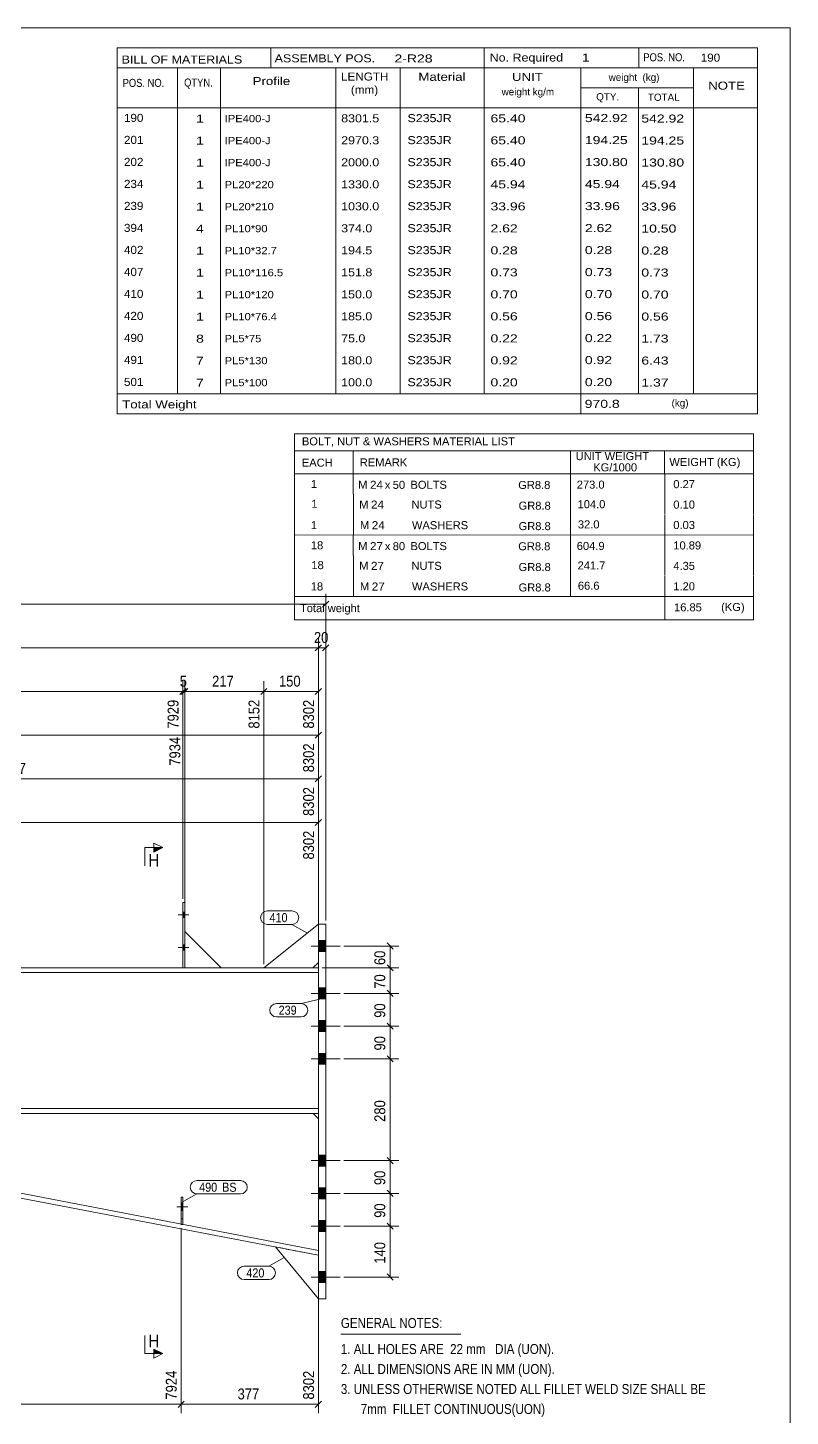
# Model space of a CAD drawing. Header units: millimetres. Extents: x 2 to 825, y 1 to 579.
# Drawn here: x 615.5 to 825, y 197.2 to 579 of the extents above; entities that cross this region are included whole.
import ezdxf

# ---------------------------------------------------------------- set-up
doc = ezdxf.new("R2010")
doc.units = ezdxf.units.MM
for name, pattern in [('XKITLINE00', [0]), ('XKITLINE01', [4, 1, -1, 1, -1]), ('XKITLINE02', [4, 2, -2])]:
    doc.linetypes.add(name, pattern=pattern)
for name, color, linetype, lineweight in [('Bolt', 3, 'Continuous', 0), ('Dimensions', 7, 'Continuous', 0), ('DrawingSheet', 5, 'Continuous', 0), ('OtherObjectType', 7, 'Continuous', 0), ('Part', 2, 'Continuous', 0), ('PartMark', 7, 'Continuous', 0), ('Section', 6, 'Continuous', 0)]:
    doc.layers.add(name, color=color, linetype=linetype, lineweight=lineweight)
doc.styles.add('ARIAL', font='ARIAL.TTF')
doc.styles.add('ARIAL_NARROW', font='ARIALN.TTF')

# ---------------------------------------------------------------- blocks, each defined once
blk = doc.blocks.new('*A17')
at = {"layer": 'Bolt'}
blk.add_hatch(color=3, dxfattribs=at).paths.add_polyline_path([(658.09, 253.79), (657.59, 253.79), (657.59, 255.75), (658.09, 255.75)], flags=17)
at = {"layer": 'Bolt', "color": 3, "linetype": 'XKITLINE00', "lineweight": 0}
for p, q in [((659.44, 254.77), (656.44, 254.77)), ((658.09, 255.75), (657.59, 255.75)), ((658.09, 253.79), (657.59, 253.79))]:
    blk.add_line(p, q, dxfattribs=at)
blk = doc.blocks.new('*A18')
at = {"layer": 'Bolt', "color": 3, "linetype": 'XKITLINE02', "lineweight": 0}
for p, q in [((659.44, 254.77), (656.44, 254.77)), ((658.09, 255.75), (657.59, 255.75)), ((658.09, 253.79), (657.59, 253.79))]:
    blk.add_line(p, q, dxfattribs=at)
blk = doc.blocks.new('*A19')
at = {"layer": 'Bolt'}
for points in [[(658.09, 335.79), (658.59, 335.79), (658.59, 334.39), (658.09, 334.39)], [(658.09, 335.79), (658.59, 335.79), (658.59, 334.39), (658.09, 334.39)], [(658.09, 326.79), (658.59, 326.79), (658.59, 325.39), (658.09, 325.39)], [(658.09, 326.79), (658.59, 326.79), (658.59, 325.39), (658.09, 325.39)]]:
    blk.add_hatch(color=3, dxfattribs=at).paths.add_polyline_path(points, flags=17)
at = {"layer": 'Bolt', "color": 3, "linetype": 'XKITLINE00', "lineweight": 0}
for p, q in [((659.75, 335.09), (656.75, 335.09)), ((659.75, 335.09), (656.75, 335.09)), ((658.59, 335.79), (658.09, 335.79)), ((658.59, 335.79), (658.09, 335.79)), ((658.59, 334.39), (658.09, 334.39)), ((658.59, 334.39), (658.09, 334.39)), ((659.75, 326.09), (656.75, 326.09)), ((659.75, 326.09), (656.75, 326.09)), ((658.59, 326.79), (658.09, 326.79)), ((658.59, 326.79), (658.09, 326.79)), ((658.59, 325.39), (658.09, 325.39)), ((658.59, 325.39), (658.09, 325.39))]:
    blk.add_line(p, q, dxfattribs=at)
blk = doc.blocks.new('*A21')
at = {"layer": 'Part', "color": 2, "linetype": 'XKITLINE00', "lineweight": 0}
for p, q in [((695.33, 320.49), (483.66, 320.49)), ((695.33, 319.19), (483.66, 319.19)), ((483.66, 281.79), (695.33, 281.79)), ((483.66, 280.49), (695.33, 280.49))]:
    blk.add_line(p, q, dxfattribs=at)
at = {"layer": 'Part', "color": 7, "linetype": 'XKITLINE01', "lineweight": 0}
blk.add_line((695.33, 280.49), (695.33, 320.49), dxfattribs=at)
blk = doc.blocks.new('*A23')
at = {"layer": 'Part', "color": 2, "linetype": 'XKITLINE00', "lineweight": 0}
blk.add_line((683.54, 243.76), (695.33, 229.49), dxfattribs=at)
at = {"layer": 'Part', "color": 7, "linetype": 'XKITLINE01', "lineweight": 0}
for p, q in [((695.33, 241.49), (683.54, 243.76)), ((695.33, 229.49), (695.33, 241.49))]:
    blk.add_line(p, q, dxfattribs=at)
blk = doc.blocks.new('*A24')
at = {"layer": 'Part', "color": 2, "linetype": 'XKITLINE00', "lineweight": 0}
for p, q in [((695.33, 229.49), (695.33, 332.49)), ((695.33, 332.49), (697.33, 332.49)), ((697.33, 332.49), (697.33, 229.49)), ((697.33, 229.49), (695.33, 229.49))]:
    blk.add_line(p, q, dxfattribs=at)
blk = doc.blocks.new('*A25')
at = {"layer": 'Part', "color": 2, "linetype": 'XKITLINE00', "lineweight": 0}
for p, q in [((695.33, 332.49), (680.33, 320.49)), ((693.83, 320.49), (695.33, 321.99))]:
    blk.add_line(p, q, dxfattribs=at)
at = {"layer": 'Part', "color": 7, "linetype": 'XKITLINE01', "lineweight": 0}
for p, q in [((695.33, 321.99), (695.33, 332.49)), ((680.33, 320.49), (693.83, 320.49))]:
    blk.add_line(p, q, dxfattribs=at)
blk = doc.blocks.new('*A44')
at = {"layer": 'Part', "color": 2, "linetype": 'XKITLINE00', "lineweight": 0}
for p, q in [((658.09, 257.47), (657.59, 257.47)), ((657.59, 257.47), (657.59, 250.07)), ((658.09, 257.47), (658.09, 249.97))]:
    blk.add_line(p, q, dxfattribs=at)
at = {"layer": 'Part', "color": 7, "linetype": 'XKITLINE01', "lineweight": 0}
for p, q in [((657.59, 251.47), (658.09, 251.47)), ((657.59, 249.97), (657.59, 250.07)), ((658.09, 249.97), (657.59, 249.97))]:
    blk.add_line(p, q, dxfattribs=at)
blk = doc.blocks.new('*A45')
at = {"layer": 'Part', "color": 7, "linetype": 'XKITLINE01', "lineweight": 0}
for p, q in [((657.59, 257.47), (657.59, 249.97)), ((658.09, 257.47), (657.59, 257.47)), ((658.09, 249.97), (658.09, 257.47)), ((657.59, 251.47), (658.09, 251.47)), ((657.59, 249.97), (658.09, 249.97))]:
    blk.add_line(p, q, dxfattribs=at)
blk = doc.blocks.new('*A46')
at = {"layer": 'Part', "color": 2, "linetype": 'XKITLINE00', "lineweight": 0}
blk.add_line((668.59, 320.49), (658.59, 330.49), dxfattribs=at)
at = {"layer": 'Part', "color": 7, "linetype": 'XKITLINE01', "lineweight": 0}
for p, q in [((658.59, 330.49), (658.59, 320.49)), ((658.59, 320.49), (668.59, 320.49))]:
    blk.add_line(p, q, dxfattribs=at)
blk = doc.blocks.new('*A47')
at = {"layer": 'Part', "color": 2, "linetype": 'XKITLINE00', "lineweight": 0}
for p, q in [((658.59, 338.49), (658.09, 338.49)), ((658.09, 338.49), (658.09, 320.49)), ((658.59, 320.49), (658.59, 338.49))]:
    blk.add_line(p, q, dxfattribs=at)
at = {"layer": 'Part', "color": 7, "linetype": 'XKITLINE01', "lineweight": 0}
blk.add_line((658.09, 320.49), (658.59, 320.49), dxfattribs=at)
blk = doc.blocks.new('*A53')
at = {"layer": 'Part', "color": 2, "linetype": 'XKITLINE00', "lineweight": 0}
for p, q in [((498.91, 279.22), (499.16, 280.49)), ((695.33, 241.49), (498.91, 279.22)), ((695.33, 242.82), (499.16, 280.49)), ((695.33, 279.03), (693.87, 280.49))]:
    blk.add_line(p, q, dxfattribs=at)
at = {"layer": 'Part', "color": 7, "linetype": 'XKITLINE01', "lineweight": 0}
for p, q in [((693.87, 280.49), (499.16, 280.49)), ((695.33, 241.49), (695.33, 279.03))]:
    blk.add_line(p, q, dxfattribs=at)
blk = doc.blocks.new('*A57')
at = {"layer": 'Bolt'}
for points in [[(697.33, 324.99), (695.33, 324.99), (695.33, 327.99), (697.33, 327.99)], [(697.33, 324.99), (695.33, 324.99), (695.33, 327.99), (697.33, 327.99)], [(697.33, 311.99), (695.33, 311.99), (695.33, 314.99), (697.33, 314.99)], [(697.33, 311.99), (695.33, 311.99), (695.33, 314.99), (697.33, 314.99)], [(697.33, 302.99), (695.33, 302.99), (695.33, 305.99), (697.33, 305.99)], [(697.33, 302.99), (695.33, 302.99), (695.33, 305.99), (697.33, 305.99)], [(697.33, 293.99), (695.33, 293.99), (695.33, 296.99), (697.33, 296.99)], [(697.33, 293.99), (695.33, 293.99), (695.33, 296.99), (697.33, 296.99)], [(697.33, 265.99), (695.33, 265.99), (695.33, 268.99), (697.33, 268.99)], [(697.33, 265.99), (695.33, 265.99), (695.33, 268.99), (697.33, 268.99)], [(697.33, 256.99), (695.33, 256.99), (695.33, 259.99), (697.33, 259.99)], [(697.33, 256.99), (695.33, 256.99), (695.33, 259.99), (697.33, 259.99)], [(697.33, 247.99), (695.33, 247.99), (695.33, 250.99), (697.33, 250.99)], [(697.33, 247.99), (695.33, 247.99), (695.33, 250.99), (697.33, 250.99)], [(697.33, 233.99), (695.33, 233.99), (695.33, 236.99), (697.33, 236.99)], [(697.33, 233.99), (695.33, 233.99), (695.33, 236.99), (697.33, 236.99)]]:
    blk.add_hatch(color=3, dxfattribs=at).paths.add_polyline_path(points, flags=17)
at = {"layer": 'Bolt', "color": 3, "linetype": 'XKITLINE00', "lineweight": 0}
for p, q in [((693.33, 326.49), (701.33, 326.49)), ((693.33, 326.49), (701.33, 326.49)), ((695.33, 327.99), (697.33, 327.99)), ((695.33, 327.99), (697.33, 327.99)), ((695.33, 324.99), (697.33, 324.99)), ((695.33, 324.99), (697.33, 324.99)), ((693.33, 313.49), (701.33, 313.49)), ((693.33, 313.49), (701.33, 313.49)), ((695.33, 314.99), (697.33, 314.99)), ((695.33, 314.99), (697.33, 314.99)), ((695.33, 311.99), (697.33, 311.99)), ((695.33, 311.99), (697.33, 311.99)), ((695.33, 305.99), (697.33, 305.99)), ((695.33, 305.99), (697.33, 305.99)), ((693.33, 304.49), (701.33, 304.49)), ((693.33, 304.49), (701.33, 304.49)), ((695.33, 302.99), (697.33, 302.99)), ((695.33, 302.99), (697.33, 302.99)), ((693.33, 295.49), (701.33, 295.49)), ((693.33, 295.49), (701.33, 295.49)), ((695.33, 296.99), (697.33, 296.99)), ((695.33, 296.99), (697.33, 296.99)), ((695.33, 293.99), (697.33, 293.99)), ((695.33, 293.99), (697.33, 293.99)), ((693.33, 267.49), (701.33, 267.49)), ((693.33, 267.49), (701.33, 267.49)), ((695.33, 268.99), (697.33, 268.99)), ((695.33, 268.99), (697.33, 268.99)), ((695.33, 265.99), (697.33, 265.99)), ((695.33, 265.99), (697.33, 265.99)), ((695.33, 259.99), (697.33, 259.99)), ((695.33, 259.99), (697.33, 259.99)), ((693.33, 258.49), (701.33, 258.49)), ((693.33, 258.49), (701.33, 258.49)), ((695.33, 256.99), (697.33, 256.99)), ((695.33, 256.99), (697.33, 256.99)), ((693.33, 249.49), (701.33, 249.49)), ((693.33, 249.49), (701.33, 249.49)), ((695.33, 250.99), (697.33, 250.99)), ((695.33, 250.99), (697.33, 250.99)), ((695.33, 247.99), (697.33, 247.99)), ((695.33, 247.99), (697.33, 247.99)), ((695.33, 236.99), (697.33, 236.99)), ((695.33, 236.99), (697.33, 236.99)), ((693.33, 235.49), (701.33, 235.49)), ((693.33, 235.49), (701.33, 235.49)), ((695.33, 233.99), (697.33, 233.99)), ((695.33, 233.99), (697.33, 233.99))]:
    blk.add_line(p, q, dxfattribs=at)
blk = doc.blocks.new('*A155')
at = {"layer": 'DrawingSheet', "color": 5, "linetype": 'XKITLINE00', "lineweight": 0}
for p, q in [((825, 579), (5, 579)), ((825, 5), (825, 579))]:
    blk.add_line(p, q, dxfattribs=at)
blk = doc.blocks.new('*A156')
at = {"layer": 'OtherObjectType', "color": 7, "linetype": 'XKITLINE00', "lineweight": 0}
for p, q in [((688.76, 467.35), (688.75, 456.35)), ((688.76, 467.35), (814.88, 467.35)), ((814.88, 467.35), (814.88, 456.35)), ((688.75, 462.7), (814.88, 462.7)), ((704.87, 462.71), (704.87, 456.35)), ((764.57, 462.71), (764.57, 456.35)), ((790.47, 462.69), (790.47, 456.35)), ((688.76, 456.32), (688.76, 450.82)), ((688.77, 456.35), (814.88, 456.35)), ((704.92, 456.35), (704.92, 450.73)), ((764.57, 456.35), (764.57, 450.73)), ((790.5, 456.35), (790.5, 450.85)), ((814.88, 456.35), (814.88, 450.85)), ((688.79, 450.73), (688.79, 445.12)), ((704.95, 450.73), (704.95, 445.11)), ((764.57, 450.73), (764.57, 445.11)), ((790.5, 450.73), (790.5, 445.23)), ((814.88, 450.73), (814.88, 445.23)), ((688.79, 445.1), (688.79, 439.53)), ((704.95, 445.11), (704.95, 439.49)), ((764.57, 445.11), (764.57, 439.49)), ((790.5, 445.11), (790.5, 439.5)), ((814.88, 445.11), (814.88, 439.5)), ((814.88, 439.5), (688.75, 439.53)), ((688.76, 439.46), (688.76, 433.96)), ((704.92, 439.49), (704.92, 433.87)), ((764.57, 439.49), (764.57, 433.87)), ((790.5, 439.49), (790.5, 433.99)), ((814.88, 439.49), (814.88, 433.99)), ((688.79, 433.87), (688.79, 428.26)), ((704.95, 433.87), (704.95, 428.26)), ((764.57, 433.87), (764.57, 428.26)), ((790.5, 433.87), (790.5, 428.37)), ((814.88, 433.87), (814.88, 428.37)), ((688.79, 428.24), (688.79, 422.67)), ((704.95, 428.25), (704.95, 422.64)), ((764.57, 428.26), (764.57, 422.64)), ((790.5, 428.25), (790.5, 422.65)), ((814.88, 428.25), (814.88, 422.64)), ((814.88, 422.64), (688.75, 422.67)), ((688.78, 422.64), (688.78, 416.23)), ((688.85, 422.63), (814.87, 422.64)), ((790.5, 422.6), (790.5, 416.19)), ((814.87, 422.61), (814.87, 416.19)), ((688.77, 416.19), (814.87, 416.19))]:
    blk.add_line(p, q, dxfattribs=at)
at = {"layer": 'OtherObjectType', "color": 7, "style": 'ARIAL_NARROW'}
for s, width, p in [('BOLT, NUT & WASHERS MATERIAL LIST', 1.211571, (690.79, 464.19)), ('UNIT WEIGHT', 1.211571, (766.03, 460.12)), ('EACH', 1.211571, (690.78, 458.32)), ('REMARK', 1.211571, (706.7, 458.41)), (' KG/1000', 1.211571, (770.02, 457.03)), ('WEIGHT (KG)', 1.211571, (791.78, 458.5)), ('1', 1.211571, (693.26, 452.45)), ('M', 1.211571, (706.26, 452.25)), ('24', 1.275, (709.5, 452.23)), ('50', 1.211571, (715.76, 452.22)), ('BOLTS', 1.211571, (720.63, 452.24)), ('GR8.8', 1.211571, (750.25, 452.19)), ('273.0', 1.211571, (766.34, 452.28)), ('0.27', 1.211571, (792.87, 452.41)), ('x', 1.211571, (713.58, 452.23)), ('1', 1.211571, (693.4, 447.01)), ('M', 1.211571, (706.54, 446.81)), ('24', 1.275, (709.78, 446.79)), ('NUTS', 1.211571, (720.91, 446.81)), ('GR8.8', 1.211571, (750.35, 446.49)), ('104.0', 1.211571, (766.56, 446.9)), ('0.10', 1.211571, (792.87, 446.79)), ('1', 1.211571, (693.24, 441.14)), ('M', 1.211571, (706.76, 441.14)), ('24', 1.275, (710, 441.12)), ('WASHERS', 1.211571, (721.04, 441.13)), ('GR8.8', 1.211571, (750.35, 440.87)), ('32.0', 1.211571, (766.64, 441.34)), ('0.03', 1.211571, (792.87, 441.18)), ('18', 1.211571, (693.26, 435.6)), ('M', 1.211571, (706.26, 435.39)), ('27', 1.275, (709.5, 435.37)), ('x', 1.211571, (713.58, 435.37)), ('80', 1.211571, (715.76, 435.36)), ('BOLTS', 1.211571, (720.63, 435.38)), ('GR8.8', 1.211571, (750.25, 435.33)), ('604.9', 1.211571, (766.34, 435.42)), ('10.89', 1.211571, (792.87, 435.56)), ('18', 1.211571, (693.4, 430.15)), ('M', 1.211571, (706.54, 429.96)), ('27', 1.275, (709.78, 429.94)), ('NUTS', 1.211571, (720.91, 429.95)), ('GR8.8', 1.211571, (750.35, 429.63)), ('241.7', 1.211571, (766.56, 430.05)), ('4.35', 1.211571, (792.87, 429.94)), ('18', 1.211571, (693.24, 424.28)), ('M', 1.211571, (706.76, 424.28)), ('27', 1.275, (710, 424.26)), ('WASHERS', 1.211571, (721.04, 424.28)), ('GR8.8', 1.211571, (750.35, 424.01)), ('66.6', 1.211571, (766.64, 424.48)), ('1.20', 1.211571, (792.87, 424.32)), ('Total weight', 1.211571, (690.26, 418.31)), ('16.85', 1.211571, (793.07, 418.54)), ('(KG)', 1.211571, (806.02, 418.64))]:
    blk.add_text(s, height=2.2, dxfattribs=dict(at, width=width)).set_placement(p)
blk = doc.blocks.new('*A157')
at = {"layer": 'OtherObjectType', "color": 7, "linetype": 'XKITLINE00', "lineweight": 0}
blk.add_line((701.5, 219.82), (734.5, 219.82), dxfattribs=at)
at = {"layer": 'OtherObjectType', "color": 7, "style": 'ARIAL_NARROW', "width": 1.008832}
for s, p in [('GENERAL NOTES:', (701.5, 221.47)), ('1. ALL HOLES ARE  22 mm   DIA (UON).', (701.5, 214.32)), ('2. ALL DIMENSIONS ARE IN MM (UON).', (701.5, 208.82)), ('3. UNLESS OTHERWISE NOTED ALL FILLET WELD SIZE SHALL BE', (701.5, 203.32)), ('7mm  FILLET CONTINUOUS(UON)', (706.95, 197.82)), ('4. RD DENOTES BASE LINE = 00', (701.5, 192.32))]:
    blk.add_text(s, height=2.75, dxfattribs=at).set_placement(p)
blk = doc.blocks.new('*A161')
at = {"layer": 'OtherObjectType', "color": 7, "linetype": 'XKITLINE00', "lineweight": 0}
for p, q in [((639.98, 573.5), (815.98, 573.5)), ((639.98, 573.5), (639.98, 562.5)), ((682.26, 573.42), (682.26, 567.87)), ((740.85, 568), (740.85, 573.5)), ((783.43, 567.96), (783.43, 573.42)), ((815.98, 568), (815.98, 573.5)), ((639.98, 568), (815.98, 568)), ((656.64, 568), (656.64, 557)), ((668.4, 567.98), (668.4, 557.03)), ((700.12, 567.99), (700.13, 557)), ((717.78, 567.98), (717.78, 557)), ((740.85, 567.98), (740.85, 557)), ((767.43, 568), (767.43, 557)), ((798.42, 568), (798.42, 557)), ((815.98, 568), (815.98, 562.5)), ((639.98, 562.5), (639.98, 557)), ((767.45, 562.52), (798.45, 562.52)), ((783.28, 562.52), (783.28, 557)), ((815.98, 562.5), (815.98, 557)), ((639.98, 557), (815.98, 557)), ((639.98, 557), (639.98, 550.95)), ((656.63, 557), (656.63, 550.95)), ((668.44, 556.99), (668.44, 550.95)), ((700.12, 557), (700.11, 550.95)), ((717.79, 557), (717.79, 550.95)), ((740.87, 557), (740.87, 550.95)), ((767.44, 557), (767.44, 550.95)), ((783.33, 556.95), (783.33, 550.95)), ((798.43, 557), (798.43, 550.95)), ((815.98, 557), (815.98, 550.95)), ((639.98, 550.95), (639.98, 544.9)), ((656.63, 550.95), (656.63, 544.9)), ((668.44, 550.94), (668.44, 544.9)), ((700.12, 550.95), (700.11, 544.9)), ((717.79, 550.95), (717.79, 544.9)), ((740.87, 550.95), (740.87, 544.9)), ((767.44, 550.95), (767.44, 544.9)), ((783.33, 550.9), (783.33, 544.9)), ((798.43, 550.95), (798.43, 544.9)), ((815.98, 550.95), (815.98, 544.9)), ((639.98, 544.9), (639.98, 538.85)), ((656.63, 544.9), (656.63, 538.85)), ((668.44, 544.89), (668.44, 538.85)), ((700.12, 544.9), (700.11, 538.85)), ((717.79, 544.9), (717.79, 538.85)), ((740.87, 544.9), (740.87, 538.85)), ((767.44, 544.9), (767.44, 538.85)), ((783.33, 544.85), (783.33, 538.85)), ((798.43, 544.9), (798.43, 538.85)), ((815.98, 544.9), (815.98, 538.85)), ((639.98, 538.85), (639.98, 532.8)), ((656.63, 538.85), (656.63, 532.8)), ((668.44, 538.84), (668.44, 532.8)), ((700.12, 538.85), (700.11, 532.8)), ((717.79, 538.85), (717.79, 532.8)), ((740.87, 538.85), (740.87, 532.8)), ((767.44, 538.85), (767.44, 532.8)), ((783.33, 538.8), (783.33, 532.8)), ((798.43, 538.85), (798.43, 532.8)), ((815.98, 538.85), (815.98, 532.8)), ((639.98, 532.8), (639.98, 526.75)), ((656.63, 532.8), (656.63, 526.75)), ((668.44, 532.79), (668.44, 526.75)), ((700.12, 532.8), (700.11, 526.75)), ((717.79, 532.8), (717.79, 526.75)), ((740.87, 532.8), (740.87, 526.75)), ((767.44, 532.8), (767.44, 526.75)), ((783.33, 532.75), (783.33, 526.75)), ((798.43, 532.8), (798.43, 526.75)), ((815.98, 532.8), (815.98, 526.75)), ((639.98, 526.75), (639.98, 520.7)), ((656.63, 526.75), (656.63, 520.7)), ((668.44, 526.74), (668.44, 520.7)), ((700.12, 526.75), (700.11, 520.7)), ((717.79, 526.75), (717.79, 520.7)), ((740.87, 526.75), (740.87, 520.7)), ((767.44, 526.75), (767.44, 520.7)), ((783.33, 526.7), (783.33, 520.7)), ((798.43, 526.75), (798.43, 520.7)), ((815.98, 526.75), (815.98, 520.7)), ((639.98, 520.7), (639.98, 514.65)), ((656.63, 520.7), (656.63, 514.65)), ((668.44, 520.69), (668.44, 514.65)), ((700.12, 520.7), (700.11, 514.65)), ((717.79, 520.7), (717.79, 514.65)), ((740.87, 520.7), (740.87, 514.65)), ((767.44, 520.7), (767.44, 514.65)), ((783.33, 520.65), (783.33, 514.65)), ((798.43, 520.7), (798.43, 514.65)), ((815.98, 520.7), (815.98, 514.65)), ((639.98, 514.65), (639.98, 508.6)), ((656.63, 514.65), (656.63, 508.6)), ((668.44, 514.64), (668.44, 508.6)), ((700.12, 514.65), (700.11, 508.6)), ((717.79, 514.65), (717.79, 508.6)), ((740.87, 514.65), (740.87, 508.6)), ((767.44, 514.65), (767.44, 508.6)), ((783.33, 514.6), (783.33, 508.6)), ((798.43, 514.65), (798.43, 508.6)), ((815.98, 514.65), (815.98, 508.6)), ((639.98, 508.6), (639.98, 502.55)), ((656.63, 508.6), (656.63, 502.55)), ((668.44, 508.59), (668.44, 502.55)), ((700.12, 508.6), (700.11, 502.55)), ((717.79, 508.6), (717.79, 502.55)), ((740.87, 508.6), (740.87, 502.55)), ((767.44, 508.6), (767.44, 502.55)), ((783.33, 508.55), (783.33, 502.55)), ((798.43, 508.6), (798.43, 502.55)), ((815.98, 508.6), (815.98, 502.55)), ((639.98, 502.55), (639.98, 496.5)), ((656.63, 502.55), (656.63, 496.5)), ((668.44, 502.54), (668.44, 496.5)), ((700.12, 502.55), (700.11, 496.5)), ((717.79, 502.55), (717.79, 496.5)), ((740.87, 502.55), (740.87, 496.5)), ((767.44, 502.55), (767.44, 496.5)), ((783.33, 502.5), (783.33, 496.5)), ((798.43, 502.55), (798.43, 496.5)), ((815.98, 502.55), (815.98, 496.5)), ((639.98, 496.5), (639.98, 490.45)), ((656.63, 496.5), (656.63, 490.45)), ((668.44, 496.49), (668.44, 490.45)), ((700.12, 496.5), (700.11, 490.45)), ((717.79, 496.5), (717.79, 490.45)), ((740.87, 496.5), (740.87, 490.45)), ((767.44, 496.5), (767.44, 490.45)), ((783.33, 496.45), (783.33, 490.45)), ((798.43, 496.5), (798.43, 490.45)), ((815.98, 496.5), (815.98, 490.45)), ((639.98, 490.45), (639.98, 484.4)), ((656.63, 490.45), (656.63, 484.4)), ((668.44, 490.44), (668.44, 484.4)), ((700.12, 490.45), (700.11, 484.4)), ((717.79, 490.45), (717.79, 484.4)), ((740.87, 490.45), (740.87, 484.4)), ((767.44, 490.45), (767.44, 484.4)), ((783.33, 490.4), (783.33, 484.4)), ((798.43, 490.45), (798.43, 484.4)), ((815.98, 490.45), (815.98, 484.4)), ((639.98, 484.4), (639.98, 478.35)), ((656.63, 484.4), (656.63, 478.35)), ((668.44, 484.39), (668.44, 478.35)), ((700.12, 484.4), (700.11, 478.35)), ((717.79, 484.4), (717.79, 478.35)), ((740.87, 484.4), (740.87, 478.35)), ((767.44, 484.4), (767.44, 478.35)), ((783.33, 484.35), (783.33, 478.35)), ((798.43, 484.4), (798.43, 478.35)), ((815.98, 484.4), (815.98, 478.35)), ((639.98, 478.35), (815.98, 478.35)), ((639.98, 478.35), (639.98, 472.85)), ((767.44, 478.35), (767.44, 472.85)), ((815.98, 478.35), (815.98, 472.85)), ((639.98, 472.85), (815.98, 472.85))]:
    blk.add_line(p, q, dxfattribs=at)
at = {"layer": 'OtherObjectType', "color": 7, "style": 'ARIAL_NARROW'}
for s, height, width, p in [('BILL OF MATERIALS', 2.2, 1.36, (641.25, 569.16)), ('ASSEMBLY POS.', 2.2, 1.36, (683.3, 569.5)), ('2-R28', 2.2, 1.525501, (716.23, 569.46)), ('No. Required', 2.2, 1.36, (742.39, 569.72)), ('1', 2.2, 1.525501, (767.75, 569.72)), ('POS. NO.', 2.2, 1.02, (784.63, 569.79)), ('190', 2.2, 1.270501, (800.4, 569.69)), ('QTYN.', 2.2, 1.02, (658.42, 562.84)), ('Profile', 2.2, 1.445, (677.26, 563.25)), ('LENGTH', 2.2, 1.275, (701.54, 564.49)), ('Material', 2.2, 1.445, (722.81, 564.41)), ('UNIT', 2.2, 1.445, (748.52, 564.4)), ('weight  (kg)', 1.98, 1.19, (775.11, 564.39)), ('POS. NO.', 2.2, 1.02, (641.53, 562.74)), ('(mm)', 2.2, 1.275, (704.26, 560.86)), ('weight kg/m', 1.98, 1.19, (745.69, 560.4)), ('NOTE', 2.2, 1.445, (802.44, 561.99)), ('QTY.', 1.98, 1.19, (771.68, 559.03)), ('TOTAL', 1.98, 1.19, (785.9, 558.91)), ('190', 2.2, 1.270501, (641.89, 553.12)), ('1', 2.2, 1.525501, (661.71, 552.91)), ('IPE400-J', 1.98, 1.355501, (669.56, 553.04)), ('8301.5', 2.2, 1.355501, (701.59, 553.01)), ('S235JR', 2.2, 1.355501, (719.81, 553.05)), ('65.40', 2.2, 1.525501, (742.62, 552.99)), ('542.92', 2.2, 1.525501, (768.57, 553.07)), ('542.92', 2.2, 1.525501, (784.08, 552.94)), ('201', 2.2, 1.270501, (641.89, 547.07)), ('1', 2.2, 1.525501, (661.71, 546.86)), ('IPE400-J', 1.98, 1.355501, (669.56, 546.99)), ('2970.3', 2.2, 1.355501, (701.59, 546.96)), ('S235JR', 2.2, 1.355501, (719.81, 547)), ('65.40', 2.2, 1.525501, (742.62, 546.94)), ('194.25', 2.2, 1.525501, (768.57, 547.02)), ('194.25', 2.2, 1.525501, (784.08, 546.89)), ('202', 2.2, 1.270501, (641.89, 541.02)), ('1', 2.2, 1.525501, (661.71, 540.81)), ('IPE400-J', 1.98, 1.355501, (669.56, 540.94)), ('2000.0', 2.2, 1.355501, (701.59, 540.91)), ('S235JR', 2.2, 1.355501, (719.81, 540.95)), ('65.40', 2.2, 1.525501, (742.62, 540.89)), ('130.80', 2.2, 1.525501, (768.57, 540.97)), ('130.80', 2.2, 1.525501, (784.08, 540.84)), ('234', 2.2, 1.270501, (641.89, 534.97)), ('1', 2.2, 1.525501, (661.71, 534.76)), ('PL20*220', 1.98, 1.355501, (669.56, 534.89)), ('1330.0', 2.2, 1.355501, (701.59, 534.86)), ('S235JR', 2.2, 1.355501, (719.81, 534.9)), ('45.94', 2.2, 1.525501, (742.62, 534.84)), ('45.94', 2.2, 1.525501, (768.57, 534.92)), ('45.94', 2.2, 1.525501, (784.08, 534.79)), ('239', 2.2, 1.270501, (641.89, 528.92)), ('1', 2.2, 1.525501, (661.71, 528.71)), ('PL20*210', 1.98, 1.355501, (669.56, 528.84)), ('1030.0', 2.2, 1.355501, (701.59, 528.81)), ('S235JR', 2.2, 1.355501, (719.81, 528.85)), ('33.96', 2.2, 1.525501, (742.62, 528.79)), ('33.96', 2.2, 1.525501, (768.57, 528.87)), ('33.96', 2.2, 1.525501, (784.08, 528.74)), ('394', 2.2, 1.270501, (641.89, 522.87)), ('4', 2.2, 1.525501, (661.71, 522.66)), ('PL10*90', 1.98, 1.355501, (669.56, 522.79)), ('374.0', 2.2, 1.355501, (701.59, 522.76)), ('S235JR', 2.2, 1.355501, (719.81, 522.8)), ('2.62', 2.2, 1.525501, (742.62, 522.74)), ('2.62', 2.2, 1.525501, (768.57, 522.82)), ('10.50', 2.2, 1.525501, (784.08, 522.69)), ('402', 2.2, 1.270501, (641.89, 516.82)), ('1', 2.2, 1.525501, (661.71, 516.61)), ('PL10*32.7', 1.98, 1.355501, (669.56, 516.74)), ('194.5', 2.2, 1.355501, (701.59, 516.71)), ('S235JR', 2.2, 1.355501, (719.81, 516.75)), ('0.28', 2.2, 1.525501, (742.62, 516.69)), ('0.28', 2.2, 1.525501, (768.57, 516.77)), ('0.28', 2.2, 1.525501, (784.08, 516.64)), ('407', 2.2, 1.270501, (641.89, 510.77)), ('1', 2.2, 1.525501, (661.71, 510.56)), ('PL10*116.5', 1.98, 1.355501, (669.56, 510.69)), ('151.8', 2.2, 1.355501, (701.59, 510.66)), ('S235JR', 2.2, 1.355501, (719.81, 510.7)), ('0.73', 2.2, 1.525501, (742.62, 510.64)), ('0.73', 2.2, 1.525501, (768.57, 510.72)), ('0.73', 2.2, 1.525501, (784.08, 510.59)), ('410', 2.2, 1.270501, (641.89, 504.72)), ('1', 2.2, 1.525501, (661.71, 504.51)), ('PL10*120', 1.98, 1.355501, (669.56, 504.64)), ('150.0', 2.2, 1.355501, (701.59, 504.61)), ('S235JR', 2.2, 1.355501, (719.81, 504.65)), ('0.70', 2.2, 1.525501, (742.62, 504.59)), ('0.70', 2.2, 1.525501, (768.57, 504.67)), ('0.70', 2.2, 1.525501, (784.08, 504.54)), ('420', 2.2, 1.270501, (641.89, 498.67)), ('1', 2.2, 1.525501, (661.71, 498.46)), ('PL10*76.4', 1.98, 1.355501, (669.56, 498.59)), ('185.0', 2.2, 1.355501, (701.59, 498.56)), ('S235JR', 2.2, 1.355501, (719.81, 498.6)), ('0.56', 2.2, 1.525501, (742.62, 498.54)), ('0.56', 2.2, 1.525501, (768.57, 498.62)), ('0.56', 2.2, 1.525501, (784.08, 498.49)), ('490', 2.2, 1.270501, (641.89, 492.62)), ('8', 2.2, 1.525501, (661.71, 492.41)), ('PL5*75', 1.98, 1.355501, (669.56, 492.54)), ('75.0', 2.2, 1.355501, (701.59, 492.51)), ('S235JR', 2.2, 1.355501, (719.81, 492.55)), ('0.22', 2.2, 1.525501, (742.62, 492.49)), ('0.22', 2.2, 1.525501, (768.57, 492.57)), ('1.73', 2.2, 1.525501, (784.08, 492.44)), ('491', 2.2, 1.270501, (641.89, 486.57)), ('180.0', 2.2, 1.355501, (701.59, 486.46)), ('S235JR', 2.2, 1.355501, (719.81, 486.5)), ('0.92', 2.2, 1.525501, (768.57, 486.52)), ('7', 2.2, 1.525501, (661.71, 486.36)), ('PL5*130', 1.98, 1.355501, (669.56, 486.49)), ('0.92', 2.2, 1.525501, (742.62, 486.44)), ('6.43', 2.2, 1.525501, (784.08, 486.39)), ('501', 2.2, 1.270501, (641.89, 480.52)), ('7', 2.2, 1.525501, (661.71, 480.31)), ('PL5*100', 1.98, 1.355501, (669.56, 480.44)), ('100.0', 2.2, 1.355501, (701.59, 480.41)), ('S235JR', 2.2, 1.355501, (719.81, 480.45)), ('0.20', 2.2, 1.525501, (742.62, 480.39)), ('0.20', 2.2, 1.525501, (768.57, 480.47)), ('1.37', 2.2, 1.525501, (784.08, 480.34)), ('Total Weight', 2.2, 1.445, (641.4, 474.34)), ('970.8', 2.2, 1.525501, (768.52, 474.49)), ('(kg)', 1.98, 1.19, (792.4, 474.86))]:
    blk.add_text(s, height=height, dxfattribs=dict(at, width=width)).set_placement(p)
blk = doc.blocks.new('*A167')
at = {"layer": 'Dimensions', "color": 7, "linetype": 'XKITLINE00', "lineweight": 0}
for p, q in [((32.42, 420.49), (697.33, 420.49)), ((698.18, 421.34), (696.48, 419.65)), ((697.33, 333.49), (697.33, 423.34))]:
    blk.add_line(p, q, dxfattribs=at)
at = {"layer": 'Dimensions', "color": 3}
blk.add_point((697.33, 420.49), dxfattribs=at)
blk = doc.blocks.new('*A173')
at = {"layer": 'Dimensions', "color": 7, "linetype": 'XKITLINE00', "lineweight": 0}
for p, q in [((696.18, 409.34), (694.48, 407.65)), ((695.33, 321.49), (695.33, 411.34)), ((43.05, 408.49), (695.33, 408.49))]:
    blk.add_line(p, q, dxfattribs=at)
at = {"layer": 'Dimensions', "color": 3}
blk.add_point((695.33, 408.49), dxfattribs=at)
blk = doc.blocks.new('*A174')
at = {"layer": 'Dimensions', "color": 7, "linetype": 'XKITLINE00', "lineweight": 0}
for p, q in [((659.44, 397.34), (657.74, 395.65)), ((658.59, 331.49), (658.59, 399.34)), ((681.18, 397.34), (679.48, 395.65)), ((680.33, 321.49), (680.33, 399.34)), ((658.59, 396.49), (680.33, 396.49))]:
    blk.add_line(p, q, dxfattribs=at)
at = {"layer": 'Dimensions', "color": 3}
for p in [(658.59, 396.49), (680.33, 396.49)]:
    blk.add_point(p, dxfattribs=at)
at = {"layer": 'Dimensions', "color": 3, "style": 'ARIAL', "width": 0.85}
blk.add_text('217', height=3, dxfattribs=at).set_placement((666.12, 397.84))
blk.add_text('8152', height=3, rotation=90.0002, dxfattribs=at).set_placement((679.13, 386.29))
blk = doc.blocks.new('*A175')
at = {"layer": 'Dimensions', "color": 7, "linetype": 'XKITLINE00', "lineweight": 0}
for p, q in [((681.18, 397.34), (679.48, 395.65)), ((680.33, 321.49), (680.33, 399.34)), ((696.18, 397.34), (694.48, 395.65)), ((695.33, 321.49), (695.33, 399.34)), ((680.33, 396.49), (695.33, 396.49))]:
    blk.add_line(p, q, dxfattribs=at)
at = {"layer": 'Dimensions', "color": 3}
for p in [(680.33, 396.49), (695.33, 396.49)]:
    blk.add_point(p, dxfattribs=at)
at = {"layer": 'Dimensions', "color": 3, "style": 'ARIAL', "width": 0.85}
blk.add_text('150', height=3, dxfattribs=at).set_placement((684.49, 397.84))
blk.add_text('8302', height=3, rotation=90.0002, dxfattribs=at).set_placement((694.13, 386.29))
blk = doc.blocks.new('*A176')
at = {"layer": 'Dimensions', "color": 7, "linetype": 'XKITLINE00', "lineweight": 0}
for p, q in [((695.33, 321.49), (695.33, 387.34)), ((85.7, 384.49), (695.33, 384.49)), ((696.18, 385.34), (694.48, 383.65))]:
    blk.add_line(p, q, dxfattribs=at)
at = {"layer": 'Dimensions', "color": 3}
blk.add_point((695.33, 384.49), dxfattribs=at)
at = {"layer": 'Dimensions', "color": 3, "style": 'ARIAL', "width": 0.85}
blk.add_text('8302', height=3, rotation=90.0002, dxfattribs=at).set_placement((694.13, 374.29))
blk = doc.blocks.new('*A179')
at = {"layer": 'Dimensions', "color": 7, "linetype": 'XKITLINE00', "lineweight": 0}
for p, q in [((527.59, 290.29), (527.59, 375.34)), ((695.33, 321.49), (695.33, 375.34)), ((528.44, 373.34), (526.74, 371.65)), ((527.59, 372.49), (695.33, 372.49)), ((696.18, 373.34), (694.48, 371.65))]:
    blk.add_line(p, q, dxfattribs=at)
at = {"layer": 'Dimensions', "color": 3}
for p in [(527.59, 372.49), (695.33, 372.49)]:
    blk.add_point(p, dxfattribs=at)
at = {"layer": 'Dimensions', "color": 3, "style": 'ARIAL', "width": 0.85}
blk.add_text('1677', height=3, dxfattribs=at).set_placement((607.01, 373.84))
blk.add_text('8302', height=3, rotation=90.0002, dxfattribs=at).set_placement((694.13, 362.29))
blk = doc.blocks.new('*A181')
at = {"layer": 'Dimensions', "color": 7, "linetype": 'XKITLINE00', "lineweight": 0}
for p, q in [((657.59, 248.97), (657.59, 198.09)), ((185.47, 200.49), (657.59, 200.49)), ((658.44, 201.34), (656.74, 199.65))]:
    blk.add_line(p, q, dxfattribs=at)
at = {"layer": 'Dimensions', "color": 3}
blk.add_point((657.59, 200.49), dxfattribs=at)
at = {"layer": 'Dimensions', "color": 3, "style": 'ARIAL', "width": 0.85}
blk.add_text('7924', height=3, rotation=90.0002, dxfattribs=at).set_placement((656.39, 201.79))
blk = doc.blocks.new('*A182')
at = {"layer": 'Dimensions', "color": 7, "linetype": 'XKITLINE00', "lineweight": 0}
for p, q in [((695.33, 279.49), (695.33, 198.09)), ((657.59, 248.97), (657.59, 198.09)), ((658.44, 201.34), (656.74, 199.65)), ((657.59, 200.49), (695.33, 200.49)), ((696.18, 201.34), (694.48, 199.65))]:
    blk.add_line(p, q, dxfattribs=at)
at = {"layer": 'Dimensions', "color": 3}
for p in [(657.59, 200.49), (695.33, 200.49)]:
    blk.add_point(p, dxfattribs=at)
at = {"layer": 'Dimensions', "color": 3, "style": 'ARIAL', "width": 0.85}
blk.add_text('8302', height=3, rotation=90.0002, dxfattribs=at).set_placement((694.13, 201.79))
blk.add_text('377', height=3, dxfattribs=at).set_placement((673.12, 201.84))
blk = doc.blocks.new('*A185')
at = {"layer": 'Dimensions', "color": 7, "linetype": 'XKITLINE00', "lineweight": 0}
for p, q in [((498.66, 320.19), (498.66, 363.34)), ((695.33, 321.49), (695.33, 363.34)), ((499.51, 361.34), (497.82, 359.65)), ((498.66, 360.49), (695.33, 360.49)), ((696.18, 361.34), (694.48, 359.65))]:
    blk.add_line(p, q, dxfattribs=at)
at = {"layer": 'Dimensions', "color": 3}
for p in [(498.66, 360.49), (695.33, 360.49)]:
    blk.add_point(p, dxfattribs=at)
at = {"layer": 'Dimensions', "color": 3, "style": 'ARIAL', "width": 0.85}
blk.add_text('1967', height=3, dxfattribs=at).set_placement((592.55, 361.84))
blk.add_text('8302', height=3, rotation=90.0002, dxfattribs=at).set_placement((694.13, 350.29))
blk = doc.blocks.new('*A190')
at = {"layer": 'Dimensions', "color": 7, "linetype": 'XKITLINE00', "lineweight": 0}
for p, q in [((702.33, 249.49), (717.45, 249.49)), ((714.2, 250.34), (715.9, 248.65)), ((715.05, 235.49), (715.05, 249.49)), ((702.33, 235.49), (717.45, 235.49)), ((714.2, 236.34), (715.9, 234.65))]:
    blk.add_line(p, q, dxfattribs=at)
at = {"layer": 'Dimensions', "color": 3}
for p in [(715.05, 249.49), (715.05, 235.49)]:
    blk.add_point(p, dxfattribs=at)
at = {"layer": 'Dimensions', "color": 3, "style": 'ARIAL', "width": 0.85}
blk.add_text('140', height=3, rotation=90.0002, dxfattribs=at).set_placement((713.7, 239.16))
blk = doc.blocks.new('*A191')
at = {"layer": 'Dimensions', "color": 7, "linetype": 'XKITLINE00', "lineweight": 0}
for p, q in [((702.33, 258.49), (717.45, 258.49)), ((714.2, 259.34), (715.9, 257.65)), ((715.05, 249.49), (715.05, 258.49)), ((702.33, 249.49), (717.45, 249.49)), ((714.2, 250.34), (715.9, 248.65))]:
    blk.add_line(p, q, dxfattribs=at)
at = {"layer": 'Dimensions', "color": 3}
for p in [(715.05, 258.49), (715.05, 249.49)]:
    blk.add_point(p, dxfattribs=at)
at = {"layer": 'Dimensions', "color": 3, "style": 'ARIAL', "width": 0.85}
blk.add_text('90', height=3, rotation=90.0002, dxfattribs=at).set_placement((713.7, 251.77))
blk = doc.blocks.new('*A192')
at = {"layer": 'Dimensions', "color": 7, "linetype": 'XKITLINE00', "lineweight": 0}
for p, q in [((702.33, 267.49), (717.45, 267.49)), ((714.2, 268.34), (715.9, 266.65)), ((715.05, 258.49), (715.05, 267.49)), ((702.33, 258.49), (717.45, 258.49)), ((714.2, 259.34), (715.9, 257.65))]:
    blk.add_line(p, q, dxfattribs=at)
at = {"layer": 'Dimensions', "color": 3}
for p in [(715.05, 267.49), (715.05, 258.49)]:
    blk.add_point(p, dxfattribs=at)
at = {"layer": 'Dimensions', "color": 3, "style": 'ARIAL', "width": 0.85}
blk.add_text('90', height=3, rotation=90.0002, dxfattribs=at).set_placement((713.7, 260.77))
blk = doc.blocks.new('*A193')
at = {"layer": 'Dimensions', "color": 7, "linetype": 'XKITLINE00', "lineweight": 0}
for p, q in [((702.33, 295.49), (717.45, 295.49)), ((714.2, 296.34), (715.9, 294.65)), ((715.05, 267.49), (715.05, 295.49)), ((702.33, 267.49), (717.45, 267.49)), ((714.2, 268.34), (715.9, 266.65))]:
    blk.add_line(p, q, dxfattribs=at)
at = {"layer": 'Dimensions', "color": 3}
for p in [(715.05, 295.49), (715.05, 267.49)]:
    blk.add_point(p, dxfattribs=at)
at = {"layer": 'Dimensions', "color": 3, "style": 'ARIAL', "width": 0.85}
blk.add_text('280', height=3, rotation=90.0002, dxfattribs=at).set_placement((713.7, 278.16))
blk = doc.blocks.new('*A194')
at = {"layer": 'Dimensions', "color": 7, "linetype": 'XKITLINE00', "lineweight": 0}
for p, q in [((702.33, 304.49), (717.45, 304.49)), ((714.2, 305.34), (715.9, 303.65)), ((715.05, 295.49), (715.05, 304.49)), ((702.33, 295.49), (717.45, 295.49)), ((714.2, 296.34), (715.9, 294.65))]:
    blk.add_line(p, q, dxfattribs=at)
at = {"layer": 'Dimensions', "color": 3}
for p in [(715.05, 304.49), (715.05, 295.49)]:
    blk.add_point(p, dxfattribs=at)
at = {"layer": 'Dimensions', "color": 3, "style": 'ARIAL', "width": 0.85}
blk.add_text('90', height=3, rotation=90.0002, dxfattribs=at).set_placement((713.7, 297.77))
blk = doc.blocks.new('*A195')
at = {"layer": 'Dimensions', "color": 7, "linetype": 'XKITLINE00', "lineweight": 0}
for p, q in [((702.33, 313.49), (717.45, 313.49)), ((714.2, 314.34), (715.9, 312.65)), ((715.05, 304.49), (715.05, 313.49)), ((702.33, 304.49), (717.45, 304.49)), ((714.2, 305.34), (715.9, 303.65))]:
    blk.add_line(p, q, dxfattribs=at)
at = {"layer": 'Dimensions', "color": 3}
for p in [(715.05, 313.49), (715.05, 304.49)]:
    blk.add_point(p, dxfattribs=at)
at = {"layer": 'Dimensions', "color": 3, "style": 'ARIAL', "width": 0.85}
blk.add_text('90', height=3, rotation=90.0002, dxfattribs=at).set_placement((713.7, 306.77))
blk = doc.blocks.new('*A196')
at = {"layer": 'Dimensions', "color": 7, "linetype": 'XKITLINE00', "lineweight": 0}
for p, q in [((714.2, 321.34), (715.9, 319.65)), ((696.33, 320.49), (717.45, 320.49)), ((715.05, 313.49), (715.05, 320.49)), ((702.33, 313.49), (717.45, 313.49)), ((714.2, 314.34), (715.9, 312.65))]:
    blk.add_line(p, q, dxfattribs=at)
at = {"layer": 'Dimensions', "color": 3}
for p in [(715.05, 320.49), (715.05, 313.49)]:
    blk.add_point(p, dxfattribs=at)
at = {"layer": 'Dimensions', "color": 3, "style": 'ARIAL', "width": 0.85}
blk.add_text('70', height=3, rotation=90.0002, dxfattribs=at).set_placement((713.7, 314.77))
blk = doc.blocks.new('*A197')
at = {"layer": 'Dimensions', "color": 7, "linetype": 'XKITLINE00', "lineweight": 0}
for p, q in [((702.33, 326.49), (717.45, 326.49)), ((714.2, 327.34), (715.9, 325.65)), ((715.05, 320.49), (715.05, 326.49)), ((714.2, 321.34), (715.9, 319.65)), ((696.33, 320.49), (717.45, 320.49))]:
    blk.add_line(p, q, dxfattribs=at)
at = {"layer": 'Dimensions', "color": 3}
for p in [(715.05, 326.49), (715.05, 320.49)]:
    blk.add_point(p, dxfattribs=at)
at = {"layer": 'Dimensions', "color": 3, "style": 'ARIAL', "width": 0.85}
blk.add_text('60', height=3, rotation=90.0002, dxfattribs=at).set_placement((713.7, 321.27))
blk = doc.blocks.new('*A205')
at = {"layer": 'PartMark', "color": 7, "linetype": 'XKITLINE00', "lineweight": 0}
for p, q in [((685.93, 240.88), (681.69, 238.48)), ((674.93, 238.48), (681.69, 238.48)), ((674.93, 234.78), (681.69, 234.78))]:
    blk.add_line(p, q, dxfattribs=at)
for centre, start, end in [((674.93, 236.63), 90, 270), ((681.69, 236.63), 270, 90)]:
    blk.add_arc(centre, 1.85, start, end, dxfattribs=at)
at = {"layer": 'PartMark', "color": 3, "style": 'ARIAL', "width": 0.85}
blk.add_text('420', height=2.5, dxfattribs=at).set_placement((675.53, 235.38))
blk = doc.blocks.new('*A206')
at = {"layer": 'PartMark', "color": 7, "linetype": 'XKITLINE00', "lineweight": 0}
for p, q in [((683.8, 310.71), (690.56, 310.71)), ((695.76, 311.86), (690.56, 310.71)), ((683.8, 307.01), (690.56, 307.01))]:
    blk.add_line(p, q, dxfattribs=at)
for centre, start, end in [((683.8, 308.86), 90, 270), ((690.56, 308.86), 270, 90)]:
    blk.add_arc(centre, 1.85, start, end, dxfattribs=at)
at = {"layer": 'PartMark', "color": 3, "style": 'ARIAL', "width": 0.85}
blk.add_text('239', height=2.5, dxfattribs=at).set_placement((684.4, 307.61))
blk = doc.blocks.new('*A207')
at = {"layer": 'PartMark', "color": 7, "linetype": 'XKITLINE00', "lineweight": 0}
for p, q in [((681.29, 336.16), (688.06, 336.16)), ((681.29, 332.46), (688.06, 332.46)), ((692.3, 330.06), (688.06, 332.46))]:
    blk.add_line(p, q, dxfattribs=at)
for centre, start, end in [((681.29, 334.31), 90, 270), ((688.06, 334.31), 270, 90)]:
    blk.add_arc(centre, 1.85, start, end, dxfattribs=at)
at = {"layer": 'PartMark', "color": 3, "style": 'ARIAL', "width": 0.85}
blk.add_text('410', height=2.5, dxfattribs=at).set_placement((681.89, 333.06))
blk = doc.blocks.new('*A210')
at = {"layer": 'PartMark', "color": 7, "linetype": 'XKITLINE00', "lineweight": 0}
for p, q in [((661.96, 262.03), (673.92, 262.03)), ((657.72, 255.94), (661.96, 258.33)), ((661.96, 258.33), (673.92, 258.33))]:
    blk.add_line(p, q, dxfattribs=at)
for centre, start, end in [((661.96, 260.18), 90, 270), ((673.92, 260.18), 270, 90)]:
    blk.add_arc(centre, 1.85, start, end, dxfattribs=at)
at = {"layer": 'PartMark', "color": 3, "style": 'ARIAL', "width": 0.85}
for s, p in [('490', (662.56, 258.93)), ('BS', (668.88, 258.93))]:
    blk.add_text(s, height=2.5, dxfattribs=at).set_placement(p)
blk = doc.blocks.new('*A219')
at = {"layer": 'Section'}
for points in [[(650.09, 353.56), (652.59, 353.56), (650.09, 352.31)], [(650.09, 215.68), (652.59, 214.43), (650.09, 214.43)]]:
    blk.add_hatch(color=3, dxfattribs=at).paths.add_polyline_path(points, flags=17)
at = {"layer": 'Section', "color": 1, "linetype": 'XKITLINE00', "lineweight": 0}
for p, q in [((647.59, 353.56), (647.59, 348.56)), ((647.59, 353.56), (652.59, 353.56)), ((647.59, 214.43), (647.59, 219.43)), ((647.59, 214.43), (652.59, 214.43))]:
    blk.add_line(p, q, dxfattribs=at)
at = {"layer": 'Section', "color": 3, "linetype": 'XKITLINE00', "lineweight": 0}
for p, q in [((650.09, 352.31), (650.09, 354.81)), ((650.09, 354.81), (652.59, 353.56)), ((652.59, 353.56), (650.09, 352.31)), ((652.59, 214.43), (650.09, 215.68)), ((650.09, 215.68), (650.09, 213.18)), ((652.59, 214.43), (650.09, 213.18))]:
    blk.add_line(p, q, dxfattribs=at)
at = {"layer": 'Section', "color": 7, "style": 'ARIAL', "width": 0.85}
for p in [(648.59, 348.31), (648.59, 216.18)]:
    blk.add_text('H', height=3.5, dxfattribs=at).set_placement(p)
blk = doc.blocks.new('*A235')
at = {"layer": 'Dimensions', "color": 7, "linetype": 'XKITLINE00', "lineweight": 0}
for p, q in [((529.44, 397.34), (527.74, 395.65)), ((528.59, 331.49), (528.59, 399.34)), ((658.94, 397.34), (657.24, 395.65)), ((658.09, 339.49), (658.09, 399.34)), ((528.59, 396.49), (658.09, 396.49))]:
    blk.add_line(p, q, dxfattribs=at)
at = {"layer": 'Dimensions', "color": 3}
for p in [(528.59, 396.49), (658.09, 396.49)]:
    blk.add_point(p, dxfattribs=at)
at = {"layer": 'Dimensions', "color": 3, "style": 'ARIAL', "width": 0.85}
blk.add_text('1295', height=3, dxfattribs=at).set_placement((588.89, 397.84))
blk.add_text('7929', height=3, rotation=90.0002, dxfattribs=at).set_placement((656.89, 386.29))
blk = doc.blocks.new('*A236')
at = {"layer": 'Dimensions', "color": 7, "linetype": 'XKITLINE00', "lineweight": 0}
for p, q in [((658.94, 397.34), (657.24, 395.65)), ((659.44, 397.34), (657.74, 395.65)), ((658.09, 339.49), (658.09, 399.34)), ((658.59, 331.49), (658.59, 399.34)), ((658.09, 396.49), (658.59, 396.49))]:
    blk.add_line(p, q, dxfattribs=at)
at = {"layer": 'Dimensions', "color": 3}
for p in [(658.09, 396.49), (658.59, 396.49)]:
    blk.add_point(p, dxfattribs=at)
at = {"layer": 'Dimensions', "color": 3, "style": 'ARIAL', "width": 0.85}
blk.add_text('5', height=3, dxfattribs=at).set_placement((657.23, 397.84))
blk.add_text('7934', height=3, rotation=90.0002, dxfattribs=at).set_placement((657.39, 376.09))
blk = doc.blocks.new('*A238')
at = {"layer": 'Dimensions', "color": 7, "linetype": 'XKITLINE00', "lineweight": 0}
for p, q in [((696.18, 409.34), (694.48, 407.65)), ((695.33, 321.49), (695.33, 411.34)), ((698.18, 409.34), (696.48, 407.65)), ((697.33, 333.49), (697.33, 411.34)), ((695.33, 408.49), (697.33, 408.49))]:
    blk.add_line(p, q, dxfattribs=at)
at = {"layer": 'Dimensions', "color": 3}
for p in [(695.33, 408.49), (697.33, 408.49)]:
    blk.add_point(p, dxfattribs=at)
at = {"layer": 'Dimensions', "color": 3, "style": 'ARIAL', "width": 0.85}
blk.add_text('20', height=3, dxfattribs=at).set_placement((694.1, 409.84))

msp = doc.modelspace()

# ---------------------------------------------------------------- block references
at = {"lineweight": 0}
for name in ['*A155', '*A161', '*A156', '*A167', '*A173', '*A238', '*A235', '*A174', '*A175', '*A236', '*A176', '*A179', '*A185', '*A219', '*A47', '*A207', '*A19', '*A25', '*A24', '*A46', '*A57', '*A197', '*A196', '*A195', '*A206', '*A194', '*A193', '*A53', '*A182', '*A192', '*A210', '*A181', '*A44', '*A45', '*A191', '*A17', '*A18', '*A190', '*A205', '*A23', '*A157']:
    msp.add_blockref(name, (0, 0), dxfattribs=at)
at = {"layer": 'Part', "lineweight": 0}
msp.add_blockref('*A21', (0, 0), dxfattribs=at)

doc.saveas('drawing.dxf')
